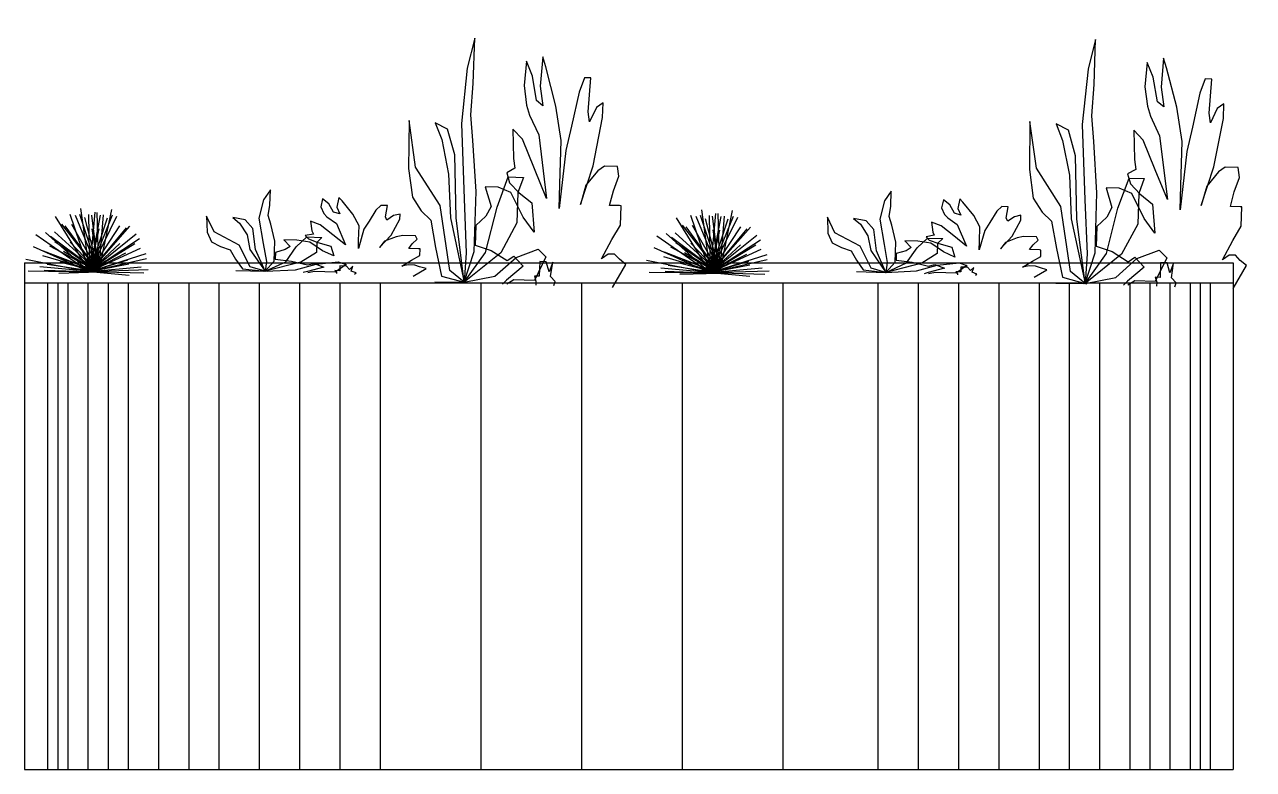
# Model space of a CAD drawing. Header units: millimetres. Extents: x 63.95 to 70.05, y 321.28 to 324.98.
import ezdxf

# ---------------------------------------------------------------- set-up
doc = ezdxf.new("R2010")
doc.units = ezdxf.units.MM
doc.layers.get('0').update_dxf_attribs({"linetype": 'CONTINUOUS'})
doc.layers.add('ARVORES', color=1, linetype='CONTINUOUS')
doc.layers.add('LAYER1', color=1, linetype='CONTINUOUS')

# ---------------------------------------------------------------- blocks, each defined once
blk = doc.blocks.new('MATOVIST')
at = {"layer": 'ARVORES'}
for p, q in [((-0.3256, 0.4806), (-0.364, 0.4217)), ((-0.3256, 0.3923), (-0.3256, 0.4806)), ((-0.0173, 0.4387), (-0.0269, 0.3909)), ((0.0209, 0.41), (-0.0173, 0.4387)), ((0.0782, 0.4483), (0.0687, 0.3909)), ((0.0973, 0.4291), (0.0782, 0.4483)), ((-0.364, 0.4217), (-0.3887, 0.3129)), ((0.0496, 0.3623), (0.0209, 0.41)), ((0.1642, 0.3527), (0.0973, 0.4291)), ((0.3266, 0.41), (0.298, 0.3814)), ((0.3648, 0.41), (0.3266, 0.41)), ((0.3553, 0.3432), (0.3648, 0.41)), ((-0.3338, 0.3305), (-0.3256, 0.3923)), ((-0.0269, 0.3909), (-0.0078, 0.3527)), ((0.0687, 0.3909), (0.0878, 0.3527)), ((0.0878, 0.3527), (0.0496, 0.3623)), ((0.298, 0.3814), (0.2598, 0.3145)), ((0.4413, 0.3623), (0.4031, 0.3527)), ((0.4413, 0.3336), (0.4413, 0.3623)), ((-0.0078, 0.3527), (0.0114, 0.3336)), ((0.2024, 0.2858), (0.1642, 0.3527)), ((0.3648, 0.3241), (0.3553, 0.3432)), ((0.4031, 0.3527), (0.3648, 0.3241)), ((-0.6964, 0.3158), (-0.6909, 0.2216)), ((-0.6496, 0.2246), (-0.6964, 0.3158)), ((-0.3173, 0.2805), (-0.3338, 0.3305)), ((0.0114, 0.3336), (0.0687, 0.2954)), ((0.2598, 0.3145), (0.2311, 0.2667)), ((0.3935, 0.2381), (0.4413, 0.3336)), ((-0.5426, 0.3129), (-0.5014, 0.2805)), ((-0.4684, 0.3011), (-0.5426, 0.3129)), ((-0.4217, 0.2511), (-0.4684, 0.3011)), ((-0.3887, 0.3129), (-0.3586, 0.1657)), ((-0.0269, 0.2858), (-0.0842, 0.3049)), ((-0.0842, 0.3049), (-0.0746, 0.2476)), ((0.0687, 0.2954), (0.126, 0.1712)), ((-0.5014, 0.2805), (-0.4547, 0.2128)), ((-0.2899, 0.1804), (-0.3173, 0.2805)), ((0.0496, 0.2285), (-0.0269, 0.2858)), ((0.2024, 0.1999), (0.2024, 0.2858)), ((0.2311, 0.2667), (0.2024, 0.1521)), ((-0.4025, 0.1275), (-0.4217, 0.2511)), ((-0.0746, 0.2476), (-0.0651, 0.2285)), ((-0.6909, 0.2216), (-0.6634, 0.1657)), ((-0.4986, 0.151), (-0.6496, 0.2246)), ((-0.0651, 0.2285), (-0.1129, 0.219)), ((-0.1129, 0.219), (-0.0937, 0.1999)), ((0.126, 0.1712), (0.0496, 0.2285)), ((0.3266, 0.1616), (0.3935, 0.2381)), ((0.4222, 0.2285), (0.3553, 0.1999)), ((0.4604, 0.2381), (0.4222, 0.2285)), ((0.5368, 0.2381), (0.4604, 0.2381)), ((0.5177, 0.1903), (0.5464, 0.219)), ((0.5464, 0.219), (0.5368, 0.2381)), ((-0.4547, 0.2128), (-0.4355, 0.1275)), ((-0.1631, 0.1513), (-0.1034, 0.211)), ((-0.1034, 0.211), (-0.0138, 0.211)), ((-0.0937, 0.1999), (-0.0364, 0.1807)), ((-0.0138, 0.211), (-0.0436, 0.1811)), ((0.2024, 0.1521), (0.2024, 0.1999)), ((0.3553, 0.1999), (0.3266, 0.1616)), ((-0.2899, 0.0627), (-0.2899, 0.1804)), ((-0.1606, 0.1903), (-0.2371, 0.1903)), ((-0.2371, 0.1903), (-0.1988, 0.1521)), ((-0.0842, 0.1807), (-0.1606, 0.1903)), ((-0.0078, 0.133), (-0.0842, 0.1807)), ((-0.0436, 0.1811), (-0.0436, 0.1214)), ((-0.0364, 0.1807), (0.04, 0.1616)), ((0.4986, 0.1616), (0.5177, 0.1903)), ((-0.6634, 0.1657), (-0.6085, 0.1392)), ((-0.43, 0.0245), (-0.4986, 0.151)), ((-0.3586, 0.1657), (-0.3366, 0.0598)), ((-0.1988, 0.1521), (-0.2275, 0.133)), ((-0.2228, 0.0617), (-0.1631, 0.1513)), ((0.04, 0.1616), (0.0591, 0.1043)), ((0.5559, 0.1616), (0.4986, 0.1616)), ((0.5655, 0.1616), (0.5559, 0.1616)), ((0.5655, 0.1234), (0.5655, 0.1616)), ((-0.6085, 0.1392), (-0.5508, 0.1216)), ((-0.5508, 0.1216), (-0.5178, 0.0686)), ((-0.4355, 0.1275), (-0.3422, 0.002)), ((-0.3422, 0.002), (-0.4025, 0.1275)), ((-0.2275, 0.133), (-0.2848, 0.1139)), ((-0.0436, 0.1214), (-0.1332, 0.0617)), ((0.0591, 0.1043), (-0.0078, 0.133)), ((0.5177, 0.0948), (0.5655, 0.1234)), ((-0.2848, 0.1139), (-0.2848, 0.0757)), ((-0.2848, 0.0757), (-0.1893, 0.0661)), ((0.4604, 0.0565), (0.5177, 0.0948)), ((-0.5178, 0.0686), (-0.4766, 0.0127)), ((-0.3422, 0.002), (-0.2899, 0.0627)), ((-0.3422, 0.002), (-0.2228, 0.0617)), ((-0.1332, 0.0617), (-0.3422, 0.002)), ((-0.3366, 0.0598), (-0.3422, 0.002)), ((-0.1893, 0.0661), (-0.0937, 0.047)), ((-0.1635, 0.0156), (-0.0427, 0.0539)), ((-0.0937, 0.047), (-0.0555, 0.0565)), ((-0.0555, 0.0565), (0.0018, 0.0374)), ((-0.0427, 0.0539), (0.0864, 0.0715)), ((0.1331, 0.0568), (0.0699, 0.0097)), ((0.0864, 0.0715), (0.1331, 0.0568)), ((0.4986, 0.0661), (0.4604, 0.0565)), ((0.5368, 0.0661), (0.4986, 0.0661)), ((0.5655, 0.0565), (0.5368, 0.0661)), ((0.6037, 0.047), (0.5655, 0.0565)), ((-0.3422, 0.002), (-0.43, 0.0245)), ((0.0018, 0.0374), (-0.0937, 0.0088)), ((0.0973, 0.047), (0.0973, 0.0183)), ((0.1356, 0.047), (0.0973, 0.047)), ((0.1547, 0.0279), (0.1356, 0.047)), ((0.1738, 0.047), (0.1547, 0.0279)), ((0.1642, 0.0183), (0.1738, 0.047)), ((0.5299, 0.0009), (0.6037, 0.047)), ((-0.5151, 0.0009), (-0.3422, 0.002)), ((-0.4766, 0.0127), (-0.3422, 0.002)), ((-0.3422, 0.002), (-0.3497, 0.0009)), ((-0.3422, 0.002), (-0.346, 0.0009)), ((-0.3442, 0.0009), (-0.3422, 0.002)), ((-0.3422, 0.002), (-0.3427, 0.0009)), ((-0.3424, 0.0009), (-0.3422, 0.002)), ((-0.3422, 0.002), (-0.1635, 0.0156)), ((-0.3422, 0.002), (-0.3419, 0.0009)), ((-0.3296, 0.0009), (-0.3422, 0.002)), ((-0.0937, 0.0088), (-0.1174, 0.0009)), ((-0.0509, 0.0097), (-0.0913, 0.0009)), ((0.0699, 0.0097), (-0.0509, 0.0097)), ((0.0973, 0.0183), (0.0687, 0.0183)), ((0.0687, 0.0183), (0.0782, 0.0088)), ((0.0782, 0.0088), (0.0782, 0.0009)), ((0.1929, 0.0088), (0.1642, 0.0183)), ((0.185, 0.0009), (0.1929, 0.0088))]:
    blk.add_line(p, q, dxfattribs=at)
blk = doc.blocks.new('VEGETACAO')
at = {"layer": 'ARVORES'}
for p, q in [((-2.0978, 0.3663), (-2.0339, -0.0029)), ((-1.9162, 0.3663), (-1.9801, -0.0029)), ((-2.2448, 0.3143), (-2.0339, -0.0029)), ((-2.1602, 0.3324), (-2.0339, -0.0029)), ((-2.1292, 0.3267), (-1.9801, -0.0029)), ((-2.1038, 0.3329), (-1.9801, -0.0029)), ((-2.0738, 0.3145), (-1.9801, -0.0029)), ((-2.0509, 0.333), (-2.0339, -0.0029)), ((-2.0134, 0.3469), (-2.0339, -0.0029)), ((-1.9102, 0.3329), (-2.0339, -0.0029)), ((-1.9814, 0.3303), (-2.0339, -0.0029)), ((-1.8848, 0.3267), (-2.0339, -0.0029)), ((-1.9402, 0.3145), (-2.0339, -0.0029)), ((-2.0326, 0.3303), (-1.9801, -0.0029)), ((-2.0006, 0.3469), (-1.9801, -0.0029)), ((-1.9631, 0.333), (-1.9801, -0.0029)), ((-2.3005, 0.2195), (-2.0339, -0.0029)), ((-2.2477, 0.2254), (-1.9801, -0.0029)), ((-2.2075, 0.2719), (-1.9801, -0.0029)), ((-2.1872, 0.2624), (-1.9801, -0.0029)), ((-2.1485, 0.2726), (-1.9801, -0.0029)), ((-1.8655, 0.2726), (-2.0339, -0.0029)), ((-1.8065, 0.2719), (-2.0339, -0.0029)), ((-1.8268, 0.2624), (-2.0339, -0.0029)), ((-1.9868, 0.2499), (-2.0339, -0.0029)), ((-1.7663, 0.2254), (-2.0339, -0.0029)), ((-2.0272, 0.2499), (-1.9801, -0.0029)), ((-2.3561, 0.205), (-2.0339, -0.0029)), ((-2.2689, 0.1986), (-1.9801, -0.0029)), ((-2.2424, 0.1682), (-1.9801, -0.0029)), ((-2.1534, 0.1677), (-1.9801, -0.0029)), ((-1.7451, 0.1986), (-2.0339, -0.0029)), ((-1.7716, 0.1682), (-2.0339, -0.0029)), ((-1.8606, 0.1677), (-2.0339, -0.0029)), ((-2.3702, 0.1354), (-2.0339, -0.0029)), ((-2.3124, 0.0835), (-1.9801, -0.0029)), ((-2.3093, 0.112), (-1.9801, -0.0029)), ((-2.2731, 0.1426), (-1.9801, -0.0029)), ((-2.1897, 0.112), (-1.9801, -0.0029)), ((-1.7408, 0.1426), (-2.0339, -0.0029)), ((-1.7047, 0.112), (-2.0339, -0.0029)), ((-1.8243, 0.112), (-2.0339, -0.0029)), ((-1.7016, 0.0835), (-2.0339, -0.0029)), ((-2.4107, 0.0589), (-2.0339, -0.0029)), ((-2.3259, 0.0178), (-1.9801, -0.0029)), ((-2.2833, 0.0339), (-1.9801, -0.0029)), ((-2.2103, 0.0488), (-1.9801, -0.0029)), ((-2.2024, 0.0711), (-1.9801, -0.0029)), ((-1.8116, 0.0711), (-2.0339, -0.0029)), ((-1.8037, 0.0488), (-2.0339, -0.0029)), ((-1.7307, 0.0339), (-2.0339, -0.0029)), ((-1.6881, 0.0178), (-2.0339, -0.0029)), ((-2.3941, -0.01), (-2.0339, -0.0029)), ((-2.3004, -0.0023), (-1.9801, -0.0029)), ((-2.2139, -0.0176), (-1.9801, -0.0029)), ((-1.7136, -0.0023), (-2.0339, -0.0029)), ((-1.8001, -0.0176), (-2.0339, -0.0029))]:
    blk.add_line(p, q, dxfattribs=at)
at = {"layer": 'LAYER1', "color": 1, "yscale": 3}
blk.add_blockref('MATOVIST', (0.5151, -0.0027), dxfattribs=at)
at = {"layer": 'LAYER1', "color": 1}
blk.add_blockref('MATOVIST', (-0.6586, 0.0297), dxfattribs=at)

msp = doc.modelspace()

# ---------------------------------------------------------------- linework, layer by layer
for p, q in [((63.9495, 323.7973), (69.9495, 323.7973)), ((63.9495, 323.7973), (63.9495, 321.2843)), ((69.9495, 323.7973), (69.9495, 321.2843)), ((63.9495, 323.6973), (69.9495, 323.6973)), ((64.064, 323.6973), (64.064, 321.2843)), ((64.114, 323.6973), (64.114, 321.2843)), ((64.164, 323.6973), (64.164, 321.2843)), ((64.264, 323.6973), (64.264, 321.2843)), ((64.364, 323.6973), (64.364, 321.2843)), ((64.464, 323.6973), (64.464, 321.2843)), ((64.614, 323.6973), (64.614, 321.2843)), ((64.764, 323.6973), (64.764, 321.2843)), ((64.914, 323.6973), (64.914, 321.2843)), ((65.114, 323.6973), (65.114, 321.2843)), ((65.314, 323.6973), (65.314, 321.2843)), ((65.514, 323.6973), (65.514, 321.2843)), ((65.714, 323.6973), (65.714, 321.2843)), ((66.214, 323.6973), (66.214, 321.2843)), ((66.714, 323.6973), (66.714, 321.2843)), ((67.214, 323.6973), (67.214, 321.2843)), ((67.714, 323.6973), (67.714, 321.2843)), ((68.185, 323.6973), (68.185, 321.2843)), ((68.385, 323.6973), (68.385, 321.2843)), ((68.585, 323.6973), (68.585, 321.2843)), ((68.785, 323.6973), (68.785, 321.2843)), ((68.985, 323.6973), (68.985, 321.2843)), ((69.135, 323.6973), (69.135, 321.2843)), ((69.285, 323.6973), (69.285, 321.2843)), ((69.435, 323.6973), (69.435, 321.2843)), ((69.535, 323.6973), (69.535, 321.2843)), ((69.635, 323.6973), (69.635, 321.2843)), ((69.735, 323.6973), (69.735, 321.2843)), ((69.785, 323.6973), (69.785, 321.2843)), ((69.835, 323.6973), (69.835, 321.2843)), ((63.9495, 323.2843), (63.9495, 321.2843)), ((63.9495, 321.2843), (69.9495, 321.2843))]:
    msp.add_line(p, q)

# ---------------------------------------------------------------- block references
at = {"xscale": 0.8435267383239528, "yscale": 0.8435267383239307, "zscale": 0.8435267383239463, "rotation": 358.2193799003646}
for p in [(65.9864, 323.7023), (69.0683, 323.6969)]:
    msp.add_blockref('VEGETACAO', p, dxfattribs=at)

doc.saveas('drawing.dxf')
